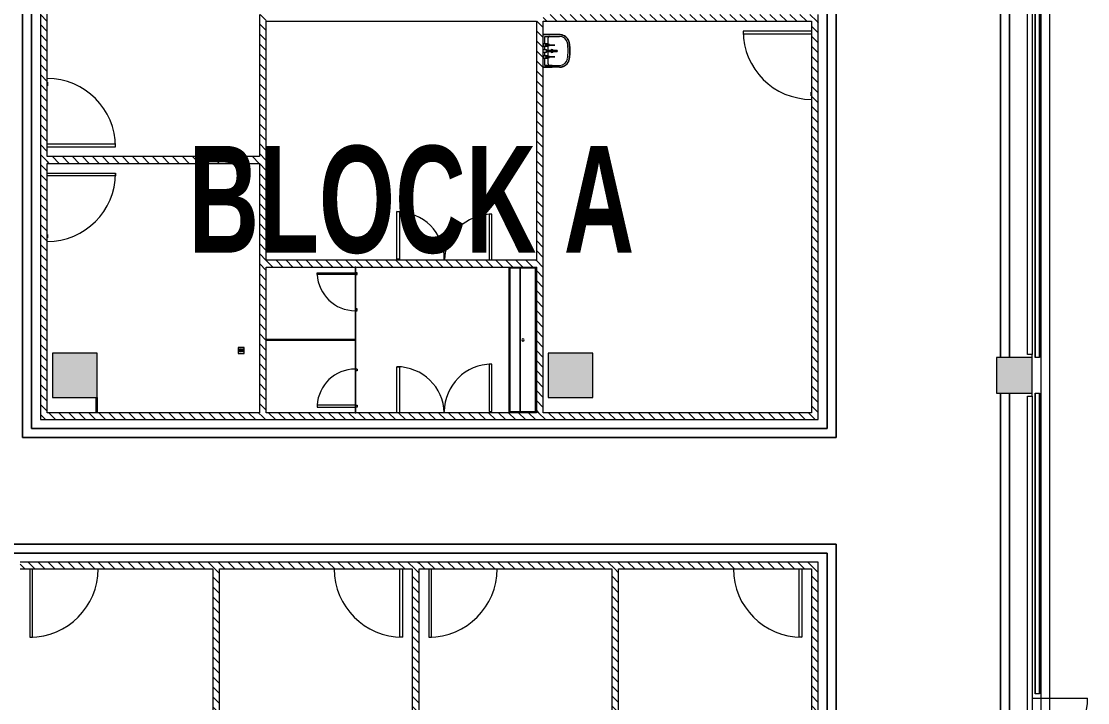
# Model space of a CAD drawing. Header units: millimetres. Extents: x -106145 to 154907, y -84585 to 152038.
# Drawn here: x -7636 to 10326, y 28220 to 39700 of the extents above; entities that cross this region are included whole.
import ezdxf

# ---------------------------------------------------------------- set-up
doc = ezdxf.new("R2010")
doc.units = ezdxf.units.MM
for name, color, linetype, lineweight in [('A-DOOR', 7, 'Continuous', 5), ('A-DOOR-FRAM', 7, 'Continuous', 9), ('A-FLOR', 7, 'Continuous', 5), ('A-FLOR-HRAL', 7, 'Continuous', 5), ('A-GLAZ-CWMG', 7, 'Continuous', 5), ('A-WALL', 7, 'Continuous', 5), ('A-WALL-PATT', 7, 'Continuous', 5), ('G-ANNO-TEXT', 7, 'Continuous', 9), ('P-SANR-FIXT', 7, 'Continuous', 5), ('S-COLS', 7, 'Continuous', 5)]:
    doc.layers.add(name, color=color, linetype=linetype, lineweight=lineweight)
doc.styles.add('Swis721 Cn BT_B', font='swisscb.ttf', dxfattribs={"width": 0.8, "height": 1800})
pattern_1 = [(315, (0, 0), (84.18955, 84.18955), [])]

# ---------------------------------------------------------------- blocks, each defined once
blk = doc.blocks.new('M_Concrete-Rectangular-Column - 750 x 750-3585654-Site Plan -MAIN')
at = {"layer": 'S-COLS', "true_color": 0xeaeaea}
blk.add_hatch(color=254, dxfattribs=at).paths.add_polyline_path([(-375, 375), (-375, -375), (375, -375), (375, 375), (-130, 375)], flags=0)
at = {"layer": 'S-COLS', "color": 254, "true_color": 0xdddddd}
for p, q in [((375, 375), (-375, 375)), ((-375, 375), (-375, -375)), ((375, -375), (375, 375)), ((-375, -375), (375, -375))]:
    blk.add_line(p, q, dxfattribs=at)
blk = doc.blocks.new('M_Door-Passage-Small Slit Vision Panel_Type B - 1_25_Type B-13938695-Site Plan -MAIN')
at = {"layer": 'A-DOOR', "color": 254, "lineweight": 9, "true_color": 0xdddddd}
for p, q in [((575, 1213.85), (530, 1213.85)), ((530, 1213.85), (530, 63.85)), ((575, 63.85), (575, 1213.85))]:
    blk.add_line(p, q, dxfattribs=at)
at = {"layer": 'A-DOOR', "color": 254, "true_color": 0xdddddd}
for p, q in [((-514.125, 71.85), (-514.125, 63.85)), ((-514.125, 71.85), (-454.125, 71.85)), ((-454.125, 63.85), (-454.125, 71.85))]:
    blk.add_line(p, q, dxfattribs=at)
blk.add_arc((575, 63.85), 1150, 90, 180, dxfattribs=at)
blk = doc.blocks.new('M_Door-Passage-Small Slit Vision Panel_Type B - 1_25_Type B-13938696-Site Plan -MAIN')
at = {"layer": 'A-DOOR', "color": 254, "true_color": 0xdddddd}
for p, q in [((-514.125, -63.85), (-514.125, -71.85)), ((-454.125, -71.85), (-514.125, -71.85)), ((-454.125, -71.85), (-454.125, -63.85))]:
    blk.add_line(p, q, dxfattribs=at)
at = {"layer": 'A-DOOR', "color": 254, "lineweight": 9, "true_color": 0xdddddd}
for p, q in [((530, -1213.85), (530, -63.85)), ((575, -63.85), (575, -1213.85)), ((575, -1213.85), (530, -1213.85))]:
    blk.add_line(p, q, dxfattribs=at)
at = {"layer": 'A-DOOR', "color": 254, "true_color": 0xdddddd}
blk.add_arc((575, -63.85), 1150, 180, 270, dxfattribs=at)
blk = doc.blocks.new('M_Double Door-Large Slit Vision Panel_Type B - 1_7_TYPE B-13934783-Site Plan -MAIN')
at = {"layer": 'A-DOOR', "color": 254, "lineweight": 9, "true_color": 0xdddddd}
for p, q in [((-800, 63.85), (-800, 838.85)), ((-800, 838.85), (-755, 838.85)), ((-755, 838.85), (-755, 63.85)), ((800, 882.95), (755, 882.95)), ((755, 882.95), (755, 82.95)), ((800, 82.95), (800, 882.95)), ((755, 82.95), (800, 82.95))]:
    blk.add_line(p, q, dxfattribs=at)
at = {"layer": 'A-DOOR', "color": 254, "true_color": 0xdddddd}
for centre, start, end in [((-800, 38.85), 1.811111, 90), ((800, 82.95), 90, 180)]:
    blk.add_arc(centre, 800, start, end, dxfattribs=at)
blk = doc.blocks.new('M_Double Door-Large Slit Vision Panel_Type B - 1_7_TYPE B-14213498-Site Plan -MAIN')
at = {"layer": 'A-DOOR', "color": 254, "lineweight": 9, "true_color": 0xdddddd}
for p, q in [((-800, -63.85), (-800, -838.85)), ((-755, -838.85), (-755, -63.85)), ((755, -82.95), (800, -82.95)), ((755, -882.95), (755, -82.95)), ((800, -82.95), (800, -882.95)), ((-800, -838.85), (-755, -838.85)), ((800, -882.95), (755, -882.95))]:
    blk.add_line(p, q, dxfattribs=at)
at = {"layer": 'A-DOOR', "color": 254, "true_color": 0xdddddd}
for centre, start, end in [((-800, -38.85), 270, 358.188889), ((800, -82.95), 180, 270)]:
    blk.add_arc(centre, 800, start, end, dxfattribs=at)
blk = doc.blocks.new('SINK_trough_scrub_x RETIRED - HYBA-077-7665132-Site Plan -MAIN')
at = {"layer": 'P-SANR-FIXT', "color": 254, "true_color": 0xdddddd}
for p, q in [((-678, 800), (1778, 800)), ((-678, 800), (1778, 800)), ((-663, 365), (-663, 785)), ((-663, 785), (1763, 785)), ((-663, 365), (-663, 785)), ((-663, 785), (1763, 785)), ((1763, 785), (1763, 365)), ((1763, 785), (1763, 365)), ((1778, 535), (-678, 535)), ((1763, 536), (-663, 536)), ((1763, 365), (-663, 365)), ((1763, 365), (-663, 365)), ((1778, 350), (-678, 350))]:
    blk.add_line(p, q, dxfattribs=at)
for start, end in [(90, 270), (90, 270), (270, 90), (270, 90)]:
    blk.add_arc((550, 580), 20, start, end, dxfattribs=at)
blk = doc.blocks.new('Rectangular Mullion - 50 x 75mm-14162959-Site Plan -MAIN')
at = {"layer": 'A-GLAZ-CWMG', "color": 254, "true_color": 0xdddddd}
for p, q in [((9314, -5685), (9314, -3735)), ((9389, -3735), (9389, -5685)), ((9389, -5685), (9314, -5685))]:
    blk.add_line(p, q, dxfattribs=at)
blk = doc.blocks.new('Rectangular Mullion - 50 x 75mm-14621955-Site Plan -MAIN')
at = {"layer": 'A-GLAZ-CWMG', "color": 254, "true_color": 0xdddddd}
for p, q in [((9314, 5073), (9314, 6123)), ((9389, 6123), (9389, 5073))]:
    blk.add_line(p, q, dxfattribs=at)
blk = doc.blocks.new('Rectangular Mullion - 50 x 75mm-14694712-Site Plan -MAIN')
at = {"layer": 'A-GLAZ-CWMG', "color": 254, "true_color": 0xdddddd}
for p, q in [((9314, 34085), (9314, 35110)), ((9389, 35110), (9389, 34085)), ((9389, 34085), (9314, 34085))]:
    blk.add_line(p, q, dxfattribs=at)
blk = doc.blocks.new('DC_SglFl-W-Int - 0_6 toilet door-6303770-Site Plan -MAIN')
at = {"layer": 'A-DOOR', "color": 254, "lineweight": 9, "true_color": 0xdddddd}
for p, q in [((290, 6), (290, 646)), ((290, 646), (320, 646)), ((320, 646), (320, 6))]:
    blk.add_line(p, q, dxfattribs=at)
at = {"layer": 'A-DOOR', "color": 254, "true_color": 0xdddddd}
for start, end in [(92.6838, 179.9838), (181.0638, 182.6838)]:
    blk.add_arc((320, 6), 641, start, end, dxfattribs=at)
at = {"layer": 'A-DOOR-FRAM', "color": 254, "true_color": 0xdddddd}
for p, q in [((-320, -24), (-320, -6)), ((-320, -24), (-290, -24)), ((-290, -24), (-290, -6)), ((290, -6), (290, -24)), ((290, -24), (320, -24)), ((320, -24), (320, -6))]:
    blk.add_line(p, q, dxfattribs=at)
blk = doc.blocks.new('DC_SglFl-W-Int - 0_6 toilet door-6305321-Site Plan -MAIN')
at = {"layer": 'A-DOOR', "color": 254, "lineweight": 9, "true_color": 0xdddddd}
for p, q in [((290, -6), (290, -646)), ((320, -646), (320, -6)), ((290, -646), (320, -646))]:
    blk.add_line(p, q, dxfattribs=at)
at = {"layer": 'A-DOOR', "color": 254, "true_color": 0xdddddd}
for start, end in [(177.3162, 178.9362), (180.0162, 267.3162)]:
    blk.add_arc((320, -6), 641, start, end, dxfattribs=at)
at = {"layer": 'A-DOOR-FRAM', "color": 254, "true_color": 0xdddddd}
for p, q in [((-320, 24), (-290, 24)), ((-320, 24), (-320, 6)), ((-290, 24), (-290, 6)), ((290, 24), (320, 24)), ((290, 6), (290, 24)), ((320, 24), (320, 6))]:
    blk.add_line(p, q, dxfattribs=at)
blk = doc.blocks.new('Floor trap face - 100x100-V54-Site Plan -MAIN')
at = {"layer": 'P-SANR-FIXT', "color": 254, "true_color": 0xdddddd}
for p, q in [((50, 50), (-50, 50)), ((-50, 50), (-50, -50)), ((-25, 28), (-25, 39)), ((-25, 39), (25, 39)), ((25, 28), (-25, 28)), ((-25, 6), (-25, 17)), ((-25, 17), (25, 17)), ((25, 6), (-25, 6)), ((25, 39), (25, 28)), ((25, 17), (25, 6)), ((50, -50), (50, 50)), ((-50, -50), (50, -50)), ((-25, -17), (-25, -6)), ((-25, -6), (25, -6)), ((25, -17), (-25, -17)), ((-25, -39), (-25, -28)), ((-25, -28), (25, -28)), ((25, -39), (-25, -39)), ((25, -6), (25, -17)), ((25, -28), (25, -39))]:
    blk.add_line(p, q, dxfattribs=at)
blk = doc.blocks.new('M_Curtain Wall Dbl Glass - M_Curtain Wall Dbl Glass-14684491-Site Plan -MAIN')
at = {"layer": 'A-DOOR', "color": 254, "lineweight": 9, "true_color": 0xdddddd}
for p, q in [((-975, 37.5), (-975, 975)), ((975, 37.5), (975, 975))]:
    blk.add_line(p, q, dxfattribs=at)
at = {"layer": 'A-DOOR', "color": 254, "true_color": 0xdddddd}
for centre, start, end in [((-975, 0), 2.22229, 90), ((975, 0), 90, 177.77771)]:
    blk.add_arc(centre, 975, start, end, dxfattribs=at)
blk = doc.blocks.new('Rectangular Mullion - 50 x 75mm-14684361-Site Plan -MAIN')
at = {"layer": 'A-GLAZ-CWMG', "color": 254, "true_color": 0xdddddd}
for p, q in [((9314, 33385), (9389, 33385)), ((9314, 32495), (9314, 33385)), ((9389, 33385), (9389, 32495))]:
    blk.add_line(p, q, dxfattribs=at)
blk = doc.blocks.new('Top Rail Type - Top Rail_Internal_-14695291-Site Plan -MAIN')
at = {"layer": 'A-FLOR-HRAL', "color": 254, "true_color": 0xdddddd}
for p, q in [((9441, 29435), (9441, 24370)), ((9517, 24370), (9517, 29435))]:
    blk.add_line(p, q, dxfattribs=at)
at = {"layer": 'A-FLOR-HRAL', "color": 254, "true_color": 0xdddddd, "flags": 128}
for points in [[(9441, 29435), (9442, 29435), (9444, 29435), (9448, 29435), (9454, 29435), (9460, 29435), (9467, 29435), (9475, 29435), (9483, 29435), (9491, 29435), (9498, 29435), (9505, 29435), (9510, 29435), (9514, 29435), (9516, 29435), (9517, 29435)], [(9517, 24370), (9516, 24370), (9514, 24370), (9510, 24370), (9505, 24370), (9498, 24370), (9491, 24370), (9483, 24370), (9475, 24370), (9467, 24370), (9460, 24370), (9454, 24370), (9448, 24370), (9444, 24370), (9442, 24370), (9441, 24370)]]:
    blk.add_lwpolyline(points, dxfattribs=at)
blk = doc.blocks.new('Top Rail Type - Top Rail_Internal_-V58-Site Plan -MAIN')
at = {"layer": 'A-FLOR-HRAL', "color": 254, "true_color": 0xdddddd}
for p, q in [((9440, 24370), (9440, 29435)), ((9518, 24370), (9518, 29435))]:
    blk.add_line(p, q, dxfattribs=at)
blk = doc.blocks.new('Top Rail Type - Top Rail_Internal_-14695362-Site Plan -MAIN')
at = {"layer": 'A-FLOR-HRAL', "color": 254, "true_color": 0xdddddd}
for p, q in [((9441, 40585), (9441, 30035)), ((9517, 30035), (9517, 40585))]:
    blk.add_line(p, q, dxfattribs=at)
at = {"layer": 'A-FLOR-HRAL', "color": 254, "true_color": 0xdddddd, "flags": 128}
for points in [[(9441, 40585), (9442, 40585), (9444, 40585), (9448, 40585), (9454, 40585), (9460, 40585), (9467, 40585), (9475, 40585), (9483, 40585), (9491, 40585), (9498, 40585), (9505, 40585), (9510, 40585), (9514, 40585), (9516, 40585), (9517, 40585)], [(9517, 30035), (9516, 30035), (9514, 30035), (9510, 30035), (9505, 30035), (9498, 30035), (9491, 30035), (9483, 30035), (9475, 30035), (9467, 30035), (9460, 30035), (9454, 30035), (9448, 30035), (9444, 30035), (9442, 30035), (9441, 30035)]]:
    blk.add_lwpolyline(points, dxfattribs=at)
blk = doc.blocks.new('Top Rail Type - Top Rail_Internal_-V59-Site Plan -MAIN')
at = {"layer": 'A-FLOR-HRAL', "color": 254, "true_color": 0xdddddd}
for p, q in [((9440, 30035), (9440, 40585)), ((9518, 30035), (9518, 40585))]:
    blk.add_line(p, q, dxfattribs=at)
blk = doc.blocks.new('BASIN_handwash_Type_B - HYBA-010-V67-Site Plan -MAIN')
at = {"layer": 'P-SANR-FIXT', "color": 254, "true_color": 0xdddddd}
for p, q in [((-275, -500), (-275, -224)), ((-275, -224), (-275, -500)), ((-275, -351), (-275, -500)), ((-245, -470), (-245, -224)), ((-245, -470), (-245, -351)), ((245, -470), (245, -224)), ((245, -351), (245, -470)), ((275, -224), (275, -500)), ((275, -224), (275, -500)), ((275, -500), (275, -351)), ((-118, -470), (-245, -470)), ((-108, -418), (-220, -418)), ((-5, -418), (-90, -418)), ((-18, -470), (-79, -470)), ((92, -418), (7, -418)), ((81, -470), (21, -470)), ((220, -418), (110, -418)), ((245, -470), (120, -470))]:
    blk.add_line(p, q, dxfattribs=at)
at = {"layer": 'P-SANR-FIXT', "color": 254, "true_color": 0xdddddd, "flags": 128}
for points in [[(-139, -62), (-145, -63), (-152, -64), (-158, -66), (-165, -68), (-171, -71), (-177, -73), (-183, -76), (-189, -79), (-194, -82), (-200, -86), (-205, -90), (-211, -93), (-216, -98), (-221, -102), (-226, -106), (-230, -111), (-235, -116), (-239, -121), (-243, -126), (-247, -132), (-250, -137), (-254, -143), (-257, -149), (-260, -155), (-262, -161), (-265, -167), (-267, -173), (-269, -180), (-271, -186), (-272, -192), (-273, -199), (-274, -205), (-275, -212), (-275, -219), (-275, -224)], [(-51, -52), (-65, -53), (-98, -56), (-131, -60), (-139, -62)], [(42, -51), (35, -51), (2, -50), (-31, -51), (-45, -51)], [(135, -61), (102, -56), (69, -53), (46, -51)], [(275, -224), (275, -217), (274, -211), (274, -204), (273, -198), (272, -191), (270, -185), (269, -178), (267, -172), (264, -166), (262, -160), (259, -154), (256, -148), (253, -142), (250, -136), (246, -131), (242, -126), (238, -120), (234, -115), (230, -110), (225, -106), (220, -101), (215, -97), (210, -93), (205, -89), (199, -85), (193, -82), (188, -79), (182, -76), (176, -73), (170, -70), (163, -68), (157, -66), (151, -64), (144, -63), (138, -61)]]:
    blk.add_lwpolyline(points, dxfattribs=at)
at = {"layer": 'P-SANR-FIXT', "color": 254, "true_color": 0xdddddd}
for centre, radius, start, end in [((0, -351), 24.2, 107.5533, 254.5917), ((0, -351), 24.2, 291.7818, 66.0732), ((-220, -393), 25, 180, 270), ((220, -393), 25, 270, 0)]:
    blk.add_arc(centre, radius, start, end, dxfattribs=at)
for centre, major_axis, start_param, end_param in [((-110, -224), (165, 0), 1.748277, 3.141593), ((-110, -224), (-135, 0), 4.890944, 6.283185), ((0, -884), (834, 0), 1.40836, 1.738187), ((0, -884), (804, 0), 1.408166, 1.737991), ((110, -224), (135, 0), 0, 1.419404), ((110, -224), (165, 0), 0, 1.418341)]:
    blk.add_ellipse(centre, major_axis=major_axis, ratio=0.999048, start_param=start_param, end_param=end_param, dxfattribs=at)
for points, knots in [([(-275, -224), (-275, -218), (-274, -205), (-271, -189), (-268, -177), (-265, -168), (-262, -159), (-258, -150), (-253, -142), (-248, -134), (-242, -126), (-237, -118), (-230, -111), (-223, -104), (-216, -98), (-209, -92), (-201, -86), (-193, -81), (-184, -77), (-173, -71), (-158, -66), (-145, -63), (-139, -62)], [-1, -1, -1, -1, -0.916667, -0.833333, -0.791667, -0.75, -0.708333, -0.666667, -0.625, -0.583333, -0.541667, -0.5, -0.458333, -0.416667, -0.375, -0.333333, -0.291667, -0.25, -0.208333, -0.166667, -0.083333, 0, 0, 0, 0]), ([(-139, -62), (-124, -59), (-94, -55), (-33, -50), (29, -50), (89, -54), (120, -58), (135, -61)], [-1, -1, -1, -1, -0.833333, -0.666667, -0.333333, -0.166667, 0, 0, 0, 0]), ([(135, -61), (141, -62), (154, -65), (170, -70), (181, -75), (190, -80), (199, -85), (207, -90), (214, -96), (222, -103), (229, -109), (235, -117), (241, -124), (247, -132), (252, -140), (257, -149), (261, -158), (265, -167), (268, -176), (271, -189), (274, -204), (275, -217), (275, -224)], [-1, -1, -1, -1, -0.916667, -0.833333, -0.791667, -0.75, -0.708333, -0.666667, -0.625, -0.583333, -0.541667, -0.5, -0.458333, -0.416667, -0.375, -0.333333, -0.291667, -0.25, -0.208333, -0.166667, -0.083333, 0, 0, 0, 0])]:
    blk.add_open_spline(points, degree=3, knots=knots, dxfattribs=at)
blk = doc.blocks.new('TAPWARE_wall_mount_elbow_levers - HYTP-038-V71-Site Plan -MAIN')
at = {"layer": 'P-SANR-FIXT', "color": 254, "true_color": 0xdddddd}
for p, q in [((-99, 242), (-101, 242)), ((-101, 237), (-101, 242)), ((-101, 242), (-101, 237)), ((-99, 242), (-101, 242)), ((-101, 237), (-101, 242)), ((-101, 242), (-101, 237)), ((-101, 213), (-101, 237)), ((-101, 213), (-101, 237)), ((-101, 195), (-101, 213)), ((-101, 213), (-101, 195)), ((-101, 195), (-101, 213)), ((-101, 213), (-101, 195)), ((-101, 152), (-101, 195)), ((-101, 152), (-101, 195)), ((-99, 237), (-99, 242)), ((-99, 242), (-99, 237)), ((-99, 237), (-99, 242)), ((-99, 242), (-99, 237)), ((-99, 237), (-99, 213)), ((-99, 237), (-99, 213)), ((-99, 195), (-99, 213)), ((-99, 213), (-99, 195)), ((-99, 195), (-99, 213)), ((-99, 213), (-99, 195)), ((-99, 195), (-99, 152)), ((-99, 195), (-99, 152)), ((-10, 276), (-10, 272)), ((-8, 220), (-8, 100)), ((7, 100), (7, 220)), ((10, 272), (10, 276)), ((101, 242), (99, 242)), ((99, 237), (99, 242)), ((99, 242), (99, 237)), ((99, 213), (99, 237)), ((99, 195), (99, 213)), ((99, 213), (99, 195)), ((99, 152), (99, 195)), ((101, 237), (101, 242)), ((101, 242), (101, 237)), ((101, 237), (101, 213)), ((101, 195), (101, 213)), ((101, 213), (101, 195)), ((101, 195), (101, 152)), ((-124, 50), (-124, 45)), ((-124, 50), (-76, 50)), ((-121, 50), (-124, 50)), ((-110, 126), (-120, 116)), ((-120, 116), (-120, 91)), ((-110, 111), (-120, 101)), ((-120, 101), (-120, 46)), ((-100, 101), (-120, 101)), ((-120, 91), (-110, 81)), ((-100, 91), (-120, 91)), ((-100, 46), (-120, 46)), ((-100, 116), (-114, 116)), ((-110, 150), (-110, 111)), ((-110, 150), (-110, 126)), ((-100, 150), (-109, 150)), ((-100, 150), (-109, 150)), ((-100, 126), (-109, 126)), ((-101, 134), (-101, 152)), ((-101, 134), (-101, 152)), ((-101, 151), (-101, 146)), ((-101, 151), (-101, 146)), ((-101, 134), (-99, 134)), ((-101, 134), (-99, 134)), ((-91, 150), (-100, 150)), ((-91, 150), (-100, 150)), ((-91, 126), (-100, 126)), ((-86, 116), (-100, 116)), ((-80, 101), (-100, 101)), ((-80, 91), (-100, 91)), ((-80, 46), (-100, 46)), ((-99, 152), (-99, 134)), ((-99, 152), (-99, 134)), ((-99, 146), (-99, 151)), ((-99, 146), (-99, 151)), ((-90, 111), (-90, 150)), ((-90, 126), (-90, 150)), ((-80, 116), (-90, 126)), ((-80, 101), (-90, 111)), ((-90, 81), (-80, 91)), ((-80, 91), (-80, 116)), ((-80, 46), (-80, 101)), ((-76, 50), (-79, 50)), ((-76, 45), (-76, 50)), ((-10, 110), (-20, 100)), ((-20, 100), (-20, 45)), ((0, 100), (-20, 100)), ((0, 110), (-9, 110)), ((9, 110), (0, 110)), ((20, 100), (0, 100)), ((20, 100), (10, 110)), ((20, 45), (20, 100)), ((76, 50), (76, 45)), ((76, 50), (124, 50)), ((79, 50), (76, 50)), ((90, 126), (80, 116)), ((80, 116), (80, 91)), ((90, 111), (80, 101)), ((80, 101), (80, 46)), ((80, 101), (100, 101)), ((80, 91), (90, 81)), ((80, 91), (100, 91)), ((80, 46), (100, 46)), ((86, 116), (100, 116)), ((90, 150), (90, 111)), ((90, 150), (90, 126)), ((91, 150), (100, 150)), ((91, 150), (100, 150)), ((91, 126), (100, 126)), ((99, 134), (99, 152)), ((99, 151), (99, 146)), ((99, 134), (101, 134)), ((100, 150), (109, 150)), ((100, 150), (109, 150)), ((100, 126), (109, 126)), ((100, 116), (114, 116)), ((100, 101), (120, 101)), ((100, 91), (120, 91)), ((100, 46), (120, 46)), ((101, 152), (101, 134)), ((101, 146), (101, 151)), ((110, 111), (110, 150)), ((110, 126), (110, 150)), ((120, 116), (110, 126)), ((120, 101), (110, 111)), ((110, 81), (120, 91)), ((120, 91), (120, 116)), ((120, 46), (120, 101)), ((124, 50), (121, 50)), ((124, 45), (124, 50))]:
    blk.add_line(p, q, dxfattribs=at)
at = {"layer": 'P-SANR-FIXT', "color": 254, "true_color": 0xdddddd, "flags": 128}
for points in [[(-8, 272), (-8, 271), (-8, 271), (-8, 270), (-8, 269), (-8, 268), (-8, 267), (-8, 266), (-8, 265), (-8, 264), (-8, 262), (-8, 261), (-8, 260), (-8, 258), (-8, 257), (-8, 255), (-8, 254), (-8, 252), (-8, 250), (-8, 248), (-8, 247), (-8, 245), (-8, 243), (-8, 241), (-8, 239), (-8, 237), (-8, 235), (-8, 233), (-8, 231), (-8, 229), (-8, 226), (-8, 224), (-8, 222), (-8, 220)], [(7, 220), (7, 222), (7, 224), (7, 227), (7, 229), (7, 231), (7, 233), (7, 235), (7, 237), (7, 239), (7, 241), (7, 243), (7, 245), (7, 247), (7, 248), (7, 250), (7, 252), (7, 254), (7, 255), (7, 257), (7, 258), (7, 260), (7, 261), (7, 263), (7, 264), (7, 265), (7, 266), (7, 267), (7, 268), (7, 269), (7, 270), (7, 271), (7, 271), (7, 272)], [(-109, 150), (-109, 150), (-108, 151), (-108, 151), (-107, 151), (-107, 152), (-106, 152), (-105, 152), (-105, 152), (-104, 153), (-104, 153), (-103, 153), (-103, 153), (-102, 154), (-101, 154), (-101, 154)], [(-109, 150), (-109, 150), (-108, 151), (-108, 151), (-107, 151), (-107, 152), (-106, 152), (-105, 152), (-105, 152), (-104, 153), (-104, 153), (-103, 153), (-103, 153), (-102, 154), (-101, 154), (-101, 154)], [(-99, 154), (-98, 154), (-98, 153), (-97, 153), (-96, 153), (-96, 153), (-95, 153), (-95, 152), (-94, 152), (-94, 152), (-93, 151), (-93, 151), (-92, 151), (-92, 150), (-91, 150), (-91, 150)], [(-99, 154), (-98, 154), (-98, 153), (-97, 153), (-96, 153), (-96, 153), (-95, 153), (-95, 152), (-94, 152), (-94, 152), (-93, 151), (-93, 151), (-92, 151), (-92, 150), (-91, 150), (-91, 150)], [(91, 150), (91, 150), (92, 151), (92, 151), (93, 151), (93, 152), (94, 152), (95, 152), (95, 152), (96, 153), (96, 153), (97, 153), (97, 153), (98, 154), (99, 154), (99, 154)], [(91, 150), (91, 150), (92, 151), (92, 151), (93, 151), (93, 152), (94, 152), (95, 152), (95, 152), (96, 153), (96, 153), (97, 153), (97, 153), (98, 154), (99, 154), (99, 154)], [(101, 154), (102, 154), (102, 153), (103, 153), (104, 153), (104, 153), (105, 153), (105, 152), (106, 152), (106, 152), (107, 151), (107, 151), (108, 151), (108, 150), (109, 150), (109, 150)], [(101, 154), (102, 154), (102, 153), (103, 153), (104, 153), (104, 153), (105, 153), (105, 152), (106, 152), (106, 152), (107, 151), (107, 151), (108, 151), (108, 150), (109, 150), (109, 150)]]:
    blk.add_lwpolyline(points, dxfattribs=at)
at = {"layer": 'P-SANR-FIXT', "color": 254, "true_color": 0xdddddd}
for centre, major_axis, start_param, end_param in [((0, 276), (-10, 0), 3.141593, 6.283185), ((0, 272), (10, 0), 0, 3.141593), ((0, 276), (10, 0), 3.141593, 3.395589), ((0, 272), (10, 0), 3.141593, 4.18879), ((0, 272), (-7.5, 0), 3.141593, 6.283185), ((0, 272), (7.5, 0), 3.141593, 4.18879), ((0, 272), (10, 0), 5.235988, 6.283185), ((0, 272), (-7.5, 0), 2.356194, 3.141593), ((0, 276), (-10, 0), 2.887596, 3.141593)]:
    blk.add_ellipse(centre, major_axis=major_axis, ratio=0.968067, start_param=start_param, end_param=end_param, dxfattribs=at)
blk = doc.blocks.new('2022_11_09_AB BLOCKFACADE WITH CONTINOUS WINDOW_rvt-1-Site Plan -MAIN')
at = {"layer": 'A-WALL-PATT', "true_color": 0xeaeaea}
h = blk.add_hatch(dxfattribs=at)
h.set_pattern_fill('FP_19', color=254, style=0, pattern_type=2)
h.set_pattern_definition(pattern_1)
h.paths.add_polyline_path([(-7316, 32990), (-7201, 32990), (-7201, 50365), (-7316, 50365), (-7316, 34027)], flags=0)
h = blk.add_hatch(dxfattribs=at)
h.set_pattern_fill('FP_19', color=254, style=0, pattern_type=2)
h.set_pattern_definition(pattern_1)
h.paths.add_polyline_path([(-3511, 33105), (-3511, 39815), (-3626, 39815), (-3626, 33105), (-3569, 33105)], flags=0)
h = blk.add_hatch(dxfattribs=at)
h.set_pattern_fill('FP_19', color=254, style=0, pattern_type=2)
h.set_pattern_definition(pattern_1)
h.paths.add_polyline_path([(1154, 33105), (1154, 39700), (1039, 39700), (1039, 33105)], flags=0)
h = blk.add_hatch(dxfattribs=at)
h.set_pattern_fill('FP_19', color=254, style=0, pattern_type=2)
h.set_pattern_definition(pattern_1)
h.paths.add_polyline_path([(5789, 39700), (5789, 39815), (1154, 39815), (1154, 39700), (5674, 39700)], flags=0)
h = blk.add_hatch(dxfattribs=at)
h.set_pattern_fill('FP_19', color=254, style=0, pattern_type=2)
h.set_pattern_definition(pattern_1)
h.paths.add_polyline_path([(5789, 33105), (5789, 39700), (5674, 39700), (5674, 33105)], flags=0)
h = blk.add_hatch(dxfattribs=at)
h.set_pattern_fill('FP_19', color=254, style=0, pattern_type=2)
h.set_pattern_definition(pattern_1)
h.paths.add_polyline_path([(-4394, 37305), (-3626, 37305), (-3626, 37420), (-7201, 37420), (-7201, 37305), (-5444, 37305)], flags=0)
h = blk.add_hatch(dxfattribs=at)
h.set_pattern_fill('FP_19', color=254, style=0, pattern_type=2)
h.set_pattern_definition(pattern_1)
h.paths.add_polyline_path([(857, 35560), (1039, 35560), (1039, 35675), (-3511, 35675), (-3511, 35560), (-1243, 35560)], flags=0)
h = blk.add_hatch(dxfattribs=at)
h.set_pattern_fill('FP_19', color=254, style=0, pattern_type=2)
h.set_pattern_definition(pattern_1)
h.paths.add_polyline_path([(-3569, 32990), (-3569, 33105), (-7201, 33105), (-7201, 32990), (-5444, 32990)], flags=0)
h = blk.add_hatch(dxfattribs=at)
h.set_pattern_fill('FP_19', color=254, style=0, pattern_type=2)
h.set_pattern_definition(pattern_1)
h.paths.add_polyline_path([(5789, 32990), (5789, 33105), (-3569, 33105), (-3569, 32990), (5058, 32990)], flags=0)
h = blk.add_hatch(dxfattribs=at)
h.set_pattern_fill('FP_19', color=254, style=0, pattern_type=2)
h.set_pattern_definition(pattern_1)
h.paths.add_polyline_path([(-1243, 30475), (-936, 30475), (-936, 30590), (-7656, 30590), (-7656, 30475), (-2293, 30475)], flags=0)
h = blk.add_hatch(dxfattribs=at)
h.set_pattern_fill('FP_19', color=254, style=0, pattern_type=2)
h.set_pattern_definition(pattern_1)
h.paths.add_polyline_path([(5789, 30475), (5789, 30590), (-936, 30590), (-936, 30475), (5674, 30475)], flags=0)
h = blk.add_hatch(dxfattribs=at)
h.set_pattern_fill('FP_19', color=254, style=0, pattern_type=2)
h.set_pattern_definition(pattern_1)
h.paths.add_polyline_path([(-4394, 25850), (-4296, 25850), (-4296, 30475), (-4411, 30475), (-4411, 25850)], flags=0)
h = blk.add_hatch(dxfattribs=at)
h.set_pattern_fill('FP_19', color=254, style=0, pattern_type=2)
h.set_pattern_definition(pattern_1)
h.paths.add_polyline_path([(-936, 25850), (-936, 30475), (-1051, 30475), (-1051, 25850)], flags=0)
h = blk.add_hatch(dxfattribs=at)
h.set_pattern_fill('FP_19', color=254, style=0, pattern_type=2)
h.set_pattern_definition(pattern_1)
h.paths.add_polyline_path([(2424, 25850), (2424, 30475), (2309, 30475), (2309, 25850)], flags=0)
h = blk.add_hatch(dxfattribs=at)
h.set_pattern_fill('FP_19', color=254, style=0, pattern_type=2)
h.set_pattern_definition(pattern_1)
h.paths.add_polyline_path([(5674, 25850), (5789, 25850), (5789, 30475), (5674, 30475), (5674, 26652)], flags=0)
at = {"layer": 'S-COLS', "true_color": 0xeaeaea}
for points in [[(1239, 33360), (1989, 33360), (1989, 34110), (1239, 34110), (1239, 34027)], [(8789, 33435), (9389, 33435), (9389, 34035), (8789, 34035), (8789, 34027)]]:
    blk.add_hatch(color=254, dxfattribs=at).paths.add_polyline_path(points, flags=0)
at = {"layer": 'A-FLOR', "color": 254, "true_color": 0xdddddd}
for p, q in [((9539, 52920), (9539, -6405)), ((9689, -6255), (9689, 52770)), ((-7616, 50665), (-7616, 32690)), ((-7616, 32690), (-7616, 50665)), ((6089, 32690), (6089, 50665)), ((6089, 50665), (6089, 32690)), ((-7466, 32840), (-7466, 50515)), ((-7466, 50515), (-7466, 32840)), ((5939, 50515), (5939, 32840)), ((5939, 32840), (5939, 50515)), ((8859, 41435), (8859, 34035)), ((8859, 34035), (8859, 41435)), ((9009, 34035), (9009, 41435)), ((9009, 41435), (9009, 34035)), ((9389, 34035), (9389, 34085)), ((8859, 33435), (8859, 26295)), ((8859, 26295), (8859, 33435)), ((9009, 26295), (9009, 33435)), ((9009, 33435), (9009, 26295)), ((9389, 33385), (9389, 33435)), ((5939, 32840), (-7466, 32840)), ((-7466, 32840), (5939, 32840)), ((-7616, 32690), (6089, 32690)), ((6089, 32690), (-7616, 32690)), ((-14231, 30740), (5939, 30740)), ((5939, 30740), (-14231, 30740)), ((6089, 30890), (-14081, 30890)), ((-14081, 30890), (6089, 30890)), ((5939, 30740), (5939, 17735)), ((5939, 17735), (5939, 30740)), ((6089, 4735), (6089, 30890)), ((6089, 30890), (6089, 4735))]:
    blk.add_line(p, q, dxfattribs=at)
at = {"layer": 'A-WALL', "color": 254, "lineweight": 18, "true_color": 0xdddddd}
for p, q in [((-7316, 50365), (-7316, 32990)), ((-7201, 37420), (-7201, 41620)), ((-3626, 39815), (-3626, 37420)), ((-3511, 39700), (1039, 39700)), ((-3511, 35675), (-3511, 39700)), ((1039, 39700), (1039, 35675)), ((1154, 33105), (1154, 39700)), ((1154, 39700), (5674, 39700)), ((5674, 39700), (5674, 33105)), ((5789, 39700), (5789, 39815)), ((5789, 33105), (5789, 39700)), ((-3626, 37420), (-7201, 37420)), ((-7201, 33105), (-7201, 37305)), ((-7201, 37305), (-3626, 37305)), ((-3626, 37305), (-3626, 33105)), ((1039, 35675), (-3511, 35675)), ((-3511, 35560), (-2011, 35560)), ((-3511, 34339), (-3511, 35560)), ((-2011, 35560), (-2011, 34339)), ((-1999, 35560), (1039, 35560)), ((-1999, 33105), (-1999, 35560)), ((1039, 35560), (1039, 33105)), ((-2011, 34339), (-3511, 34339)), ((-3511, 34327), (-2011, 34327)), ((-3511, 33105), (-3511, 34327)), ((-2011, 34327), (-2011, 33105)), ((-3626, 33105), (-7201, 33105)), ((-2011, 33105), (-3511, 33105)), ((1039, 33105), (-1999, 33105)), ((5674, 33105), (1154, 33105)), ((5789, 32990), (5789, 33105)), ((-7316, 32990), (-7201, 32990)), ((-7201, 32990), (-3569, 32990)), ((-3569, 32990), (5789, 32990)), ((-936, 30590), (-7656, 30590)), ((5789, 30590), (-936, 30590)), ((5789, 30475), (5789, 30590)), ((-7656, 30475), (-4411, 30475)), ((-4411, 30475), (-4411, 25850)), ((-4296, 25850), (-4296, 30475)), ((-4296, 30475), (-1051, 30475)), ((-1051, 30475), (-1051, 25850)), ((-936, 25850), (-936, 30475)), ((-936, 30475), (2309, 30475)), ((2309, 30475), (2309, 25850)), ((2424, 25850), (2424, 30475)), ((2424, 30475), (5674, 30475)), ((5674, 30475), (5674, 25850)), ((5789, 25850), (5789, 30475))]:
    blk.add_line(p, q, dxfattribs=at)
at = {"layer": 'A-WALL', "color": 254, "true_color": 0xdddddd}
for p, q in [((-1999, 35560), (-2011, 35560)), ((-3511, 34339), (-3511, 34327)), ((-6373, 33105), (-6373, 33360)), ((-6361, 33360), (-6361, 33105)), ((-2011, 33105), (-1999, 33105))]:
    blk.add_line(p, q, dxfattribs=at)
at = {"layer": 'S-COLS', "color": 254, "true_color": 0xdddddd}
for p, q in [((1989, 34110), (1239, 34110)), ((1239, 34110), (1239, 33360)), ((1989, 33360), (1989, 34110)), ((9389, 34035), (8789, 34035)), ((8789, 34035), (8789, 33435)), ((9389, 33435), (9389, 34035)), ((8789, 33435), (9389, 33435)), ((1239, 33360), (1989, 33360))]:
    blk.add_line(p, q, dxfattribs=at)
at = {"color": 253, "lineweight": 5, "true_color": 0xaaaaaa}
for name, p in [('Top Rail Type - Top Rail_Internal_-V59-Site Plan -MAIN', (0, 4000)), ('Top Rail Type - Top Rail_Internal_-14695362-Site Plan -MAIN', (0, 4000)), ('Rectangular Mullion - 50 x 75mm-14621955-Site Plan -MAIN', (0, 34237)), ('Rectangular Mullion - 50 x 75mm-14621955-Site Plan -MAIN', (0, 33187)), ('Rectangular Mullion - 50 x 75mm-14621955-Site Plan -MAIN', (0, 32137)), ('Rectangular Mullion - 50 x 75mm-14621955-Site Plan -MAIN', (0, 31087)), ('Rectangular Mullion - 50 x 75mm-14621955-Site Plan -MAIN', (0, 30037)), ('Rectangular Mullion - 50 x 75mm-14694712-Site Plan -MAIN', (0, 0)), ('M_Double Door-Large Slit Vision Panel_Type B - 1_7_TYPE B-13934783-Site Plan -MAIN', (-511, 33041)), ('Top Rail Type - Top Rail_Internal_-V58-Site Plan -MAIN', (0, 4000)), ('Top Rail Type - Top Rail_Internal_-14695291-Site Plan -MAIN', (0, 4000)), ('Rectangular Mullion - 50 x 75mm-14684361-Site Plan -MAIN', (0, 0)), ('Rectangular Mullion - 50 x 75mm-14621955-Site Plan -MAIN', (0, 26372)), ('Rectangular Mullion - 50 x 75mm-14621955-Site Plan -MAIN', (0, 25322)), ('M_Door-Passage-Small Slit Vision Panel_Type B - 1_25_Type B-13938696-Site Plan -MAIN', (-1791, 30539)), ('M_Door-Passage-Small Slit Vision Panel_Type B - 1_25_Type B-13938696-Site Plan -MAIN', (4934, 30539)), ('Rectangular Mullion - 50 x 75mm-14621955-Site Plan -MAIN', (0, 24272)), ('Rectangular Mullion - 50 x 75mm-14621955-Site Plan -MAIN', (0, 23222)), ('Rectangular Mullion - 50 x 75mm-14162959-Site Plan -MAIN', (0, 32030))]:
    blk.add_blockref(name, p, dxfattribs=at)
for name, p, rotation in [('M_Door-Passage-Small Slit Vision Panel_Type B - 1_25_Type B-13938695-Site Plan -MAIN', (5738, 38960), 89.99999999999955), ('BASIN_handwash_Type_B - HYBA-010-V67-Site Plan -MAIN', (1654, 39201), 269.9999999999772), ('TAPWARE_wall_mount_elbow_levers - HYTP-038-V71-Site Plan -MAIN', (1109, 39200), 269.9999975526871), ('M_Door-Passage-Small Slit Vision Panel_Type B - 1_25_Type B-13938695-Site Plan -MAIN', (-7265, 38160), 269.9999999999995), ('M_Door-Passage-Small Slit Vision Panel_Type B - 1_25_Type B-13938696-Site Plan -MAIN', (-7265, 36565), 89.99999999999955), ('M_Double Door-Large Slit Vision Panel_Type B - 1_7_TYPE B-14213498-Site Plan -MAIN', (-511, 35611), 180), ('DC_SglFl-W-Int - 0_6 toilet door-6303770-Site Plan -MAIN', (-2005, 35145), 89.99999999999955), ('SINK_trough_scrub_x RETIRED - HYBA-077-7665132-Site Plan -MAIN', (234, 34883), 269.9999999999992), ('Floor trap face - 100x100-V54-Site Plan -MAIN', (-3931, 34155), 90), ('M_Concrete-Rectangular-Column - 750 x 750-3585654-Site Plan -MAIN', (-6736, 33735), 90.00000482565797), ('DC_SglFl-W-Int - 0_6 toilet door-6305321-Site Plan -MAIN', (-2005, 33520), 269.9999999999995), ('M_Door-Passage-Small Slit Vision Panel_Type B - 1_25_Type B-13938695-Site Plan -MAIN', (-6916, 30539), 180), ('M_Door-Passage-Small Slit Vision Panel_Type B - 1_25_Type B-13938695-Site Plan -MAIN', (-196, 30539), 180), ('M_Curtain Wall Dbl Glass - M_Curtain Wall Dbl Glass-14684491-Site Plan -MAIN', (9351, 27320), 269.9999999999995)]:
    blk.add_blockref(name, p, dxfattribs=dict(at, rotation=rotation))

msp = doc.modelspace()

# ---------------------------------------------------------------- block references
at = {"lineweight": 5}
msp.add_blockref('2022_11_09_AB BLOCKFACADE WITH CONTINOUS WINDOW_rvt-1-Site Plan -MAIN', (0, 0), dxfattribs=at)

# ---------------------------------------------------------------- next in the draw order: texts
at = {"layer": 'G-ANNO-TEXT', "insert": (-4821.85, 37601.34), "char_height": 1800, "width": 8119.491, "attachment_point": 1, "style": 'Swis721 Cn BT_B'}
msp.add_mtext('BLOCK A', dxfattribs=at)

doc.saveas('drawing.dxf')
